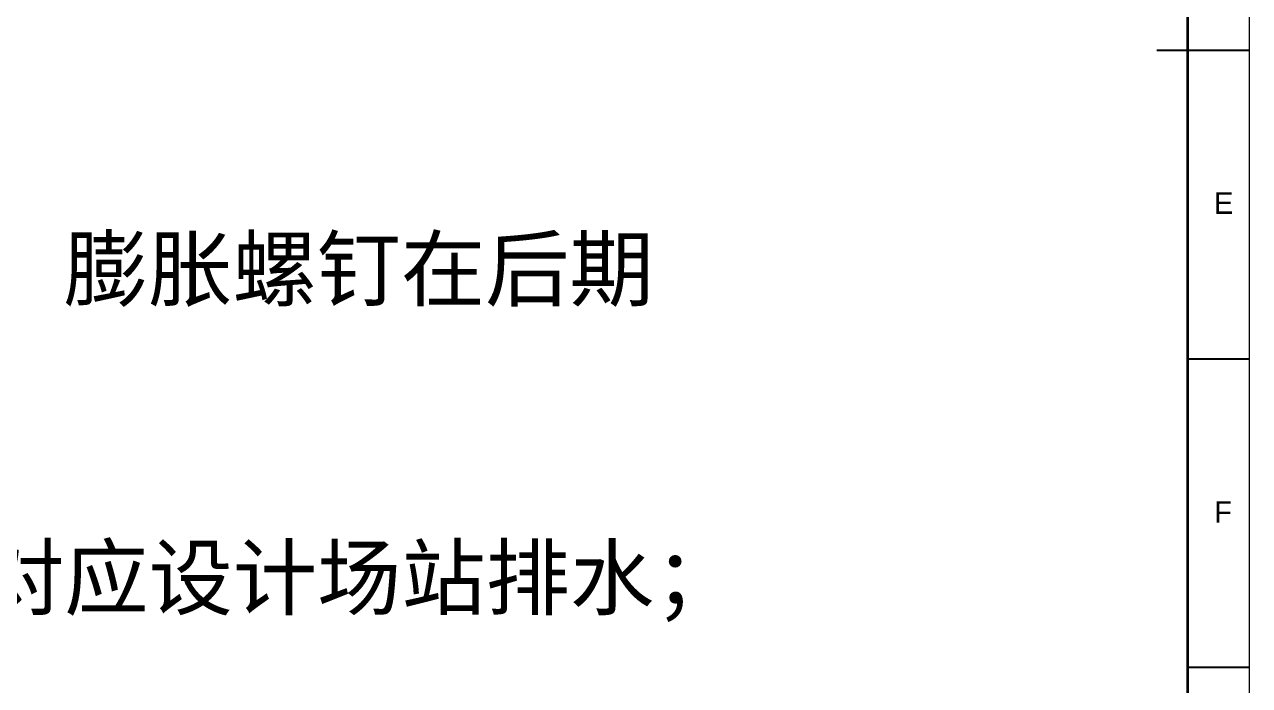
# Model space of a CAD drawing. Extents: x 1129386 to 1341523, y 309636 to 351636.
# Drawn here: x 1242350 to 1262182, y 320346 to 331056 of the extents above; entities that cross this region are included whole.
import ezdxf

# ---------------------------------------------------------------- set-up
doc = ezdxf.new("R2010")
doc.units = 0
doc.header["$LTSCALE"] = 1000
doc.header["$MEASUREMENT"] = 0
doc.linetypes.add('SLD-实线', pattern=[0, 0])
doc.layers.add('实线层', color=7, linetype='SLD-实线', lineweight=35)
doc.layers.add('标注层', color=7, linetype='SLD-实线')
doc.layers.add('细线层', color=7, linetype='SLD-实线')
doc.styles.add('SLDTEXTSTYLE0', font='', dxfattribs={"bigfont": 'bigfont'})
doc.styles.add('SLDTEXTSTYLE1', font='')
doc.styles.get('SLDTEXTSTYLE0').set_extended_font_data('汉仪长仿宋体')
doc.styles.get('SLDTEXTSTYLE1').set_extended_font_data('汉仪长仿宋体')

msp = doc.modelspace()

# ---------------------------------------------------------------- linework, layer by layer
at = {"color": 7, "linetype": 'SLD-实线', "lineweight": 18}
msp.add_line((1262181.7, 309635.9), (1262181.7, 351635.9), dxfattribs=at)
at = {"layer": '实线层', "color": 7, "lineweight": 35}
msp.add_line((1261181.7, 310635.9), (1261181.7, 350635.9), dxfattribs=at)
at = {"layer": '实线层', "lineweight": 25}
msp.add_line((1262181.7, 330635.9), (1260681.7, 330635.9), dxfattribs=at)
at = {"layer": '细线层'}
for p, q in [((1262181.7, 325635.9), (1261181.7, 325635.9)), ((1262181.7, 320635.9), (1261181.7, 320635.9))]:
    msp.add_line(p, q, dxfattribs=at)

# ---------------------------------------------------------------- texts
at = {"color": 7, "linetype": 'SLD-实线', "lineweight": 18, "char_height": 350, "attachment_point": 2, "style": 'SLDTEXTSTYLE1'}
for s, insert in [('E', (1261764, 328337.9)), ('F', (1261754.6, 323332.2))]:
    msp.add_mtext(s, dxfattribs=dict(at, insert=insert))
at = {"layer": '标注层', "insert": (1214357.5, 329261.5), "char_height": 1000, "attachment_point": 1, "style": 'SLDTEXTSTYLE0'}
msp.add_mtext('\\fFangSong|b0|i0|c134|p2;1、电池箱托架支腿32根，每根支腿承重2吨；\\P2、地面为水泥地面，打M18*150膨胀螺钉固定，膨胀螺钉在后期\\P安装时，根据移动台实际固定孔配钻施工；\\P3、所有支腿处地面平面度%%P5mm；\\P4、图中PVC雨水管所示为排水口出口位置，请对应设计场站排水；\\P\\fￋￎￌﾣﾤ|b0|i0|c134|p2;   ', dxfattribs=at)

doc.saveas('drawing.dxf')
